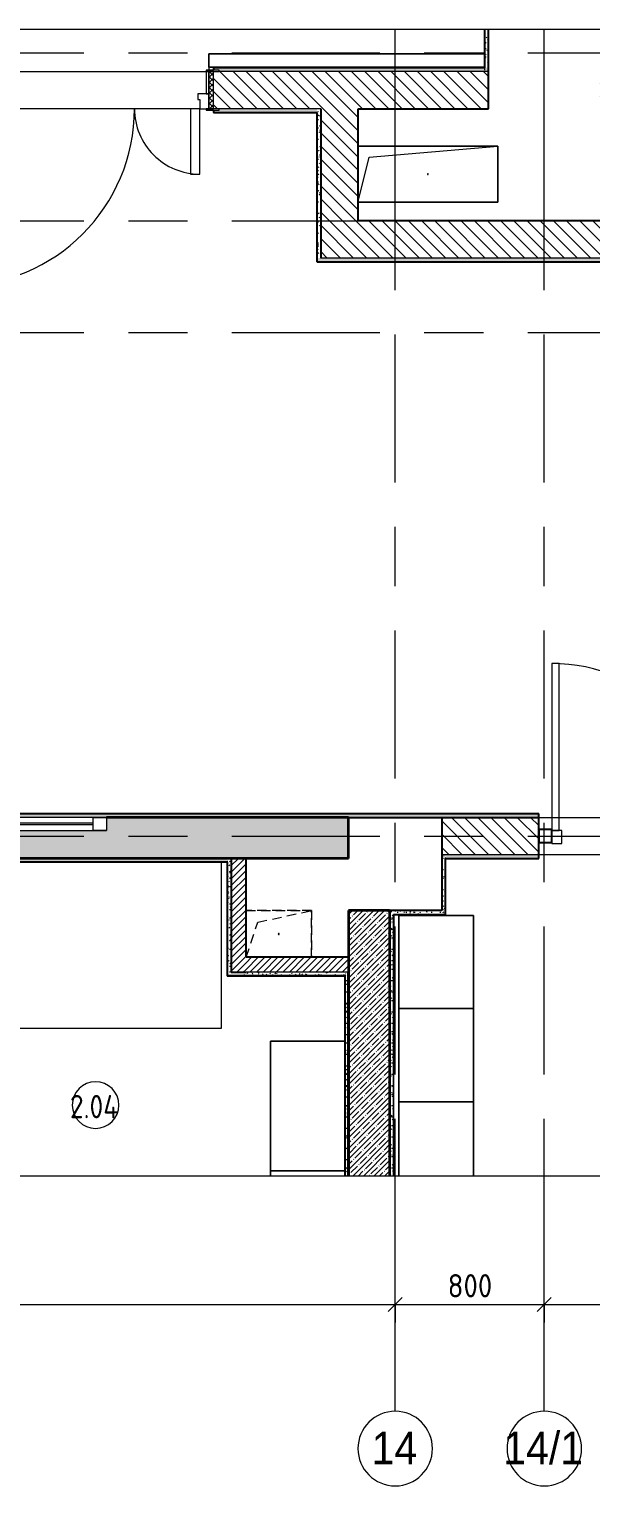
# Model space of a CAD drawing. Header units: millimetres. Extents: x 39815 to 261742, y -8553 to 29000.
# Drawn here: x 45695 to 48710, y 4315 to 12127 of the extents above; entities that cross this region are included whole.
import ezdxf

# ---------------------------------------------------------------- set-up
doc = ezdxf.new("R2010")
doc.units = ezdxf.units.MM
doc.linetypes.add('200_ШТРИХ__ш1_п0_6_', pattern=[80, 50, -30])
doc.linetypes.add('Осевая', pattern=[1587.5, 317.5, -238.125, 793.75, -238.125])
for name, color, linetype, lineweight in [('A-ANNO-DIMS', 7, 'Continuous', 9), ('A-ANNO-DIMS-50', 7, 'Continuous', 9), ('A-AREA-IDEN', 7, 'Continuous', 9), ('A-DETL-GENF', 7, 'Continuous', 9), ('A-DETL-MBND', 7, '200_ШТРИХ__ш1_п0_6_', 9), ('A-DOOR', 7, 'Continuous', 9), ('A-DOOR-1', 7, 'Continuous', 15), ('A-DOOR-FRAM', 7, 'Continuous', 15), ('A-DOOR-FRAM-1', 7, 'Continuous', 9), ('A-GENM', 7, 'Continuous', 9), ('A-GLAZ', 7, 'Continuous', 9), ('A-GLAZ-1', 7, 'Continuous', 15), ('A-GLAZ-CWMG', 7, 'Continuous', 9), ('A-GLAZ-CWMG-1', 7, 'Continuous', 25), ('A-WALL-2', 7, 'Continuous', 9), ('I-FURN', 7, 'Continuous', 9), ('I-WALL', 7, 'Continuous', 9), ('Оси', 7, 'Continuous', 9), ('Оси-1', 7, 'Continuous', 20), ('Оси-2', 7, 'Осевая', 9)]:
    doc.layers.add(name, color=color, linetype=linetype, lineweight=lineweight)
for name, color, linetype, lineweight, true_color in [('A-WALL-1', 7, 'Continuous', 25, 0x3c3c3c), ('A-WALL-3', 7, 'Continuous', 35, 0x3c3c3c), ('A-WALL-FNSH-1', 7, 'Continuous', 15, 0x3c3c3c)]:
    doc.layers.add(name, color=color, linetype=linetype, lineweight=lineweight, true_color=true_color)
doc.styles.add('Arial', font='arial.ttf', dxfattribs={"width": 0.9, "height": 175})
doc.styles.add('GOST Common_2', font='GOST_Common.ttf', dxfattribs={"width": 0.9, "height": 125})
doc.styles.add('ISOCPEUR', font='isocpeur.ttf', dxfattribs={"width": 0.9, "height": 125})
doc.dimstyles.new('ISO-2_5_0_9К_БОЛЬШОЙ', dxfattribs={"dimscale": 304.8, "dimtxt": 124.497647, "dimasz": 0.246063, "dimexe": 0.19685, "dimexo": 0.492126, "dimgap": 0, "dimtad": 1, "dimdec": 0, "dimrnd": 10, "dimzin": 0, "dimdsep": 46, "dimtxsty": 'ISOCPEUR', "dimblk1": 'OBLIQUE', "dimblk2": 'OBLIQUE', "dimsah": 1, "dimcen": 0.09, "dimdle": 0.19685, "dimazin": 0, "dimtfac": 1, "dimtdec": 4, "dimtix": 1, "dimtmove": 0, "dimatfit": 3, "dimfxl": 1, "dimtvp": 1, "dimtolj": 1, "dimtzin": 0, "dimarcsym": 2})
pattern_1 = [(135, (0, 0), (-35.35534, -35.35534), [])]
pattern_2 = [(45, (0, 0), (-28.51196, 28.51196), []), (45, (28.51, 0), (-28.51196, 28.51196), [50.403, -10.081, 1.676, -8.404])]
pattern_3 = [(45, (0, 0), (-17.67767, 17.67767), [])]
pattern_4 = [(0, (0, 0), (60.96, 15.24), [5.029, -40.691, 5.029, -40.691, -243.84]), (0, (0, 0), (60.96, 15.24), [-91.44, 5.029, -86.411, 5.029, -40.691, -106.68]), (0, (0, 0), (60.96, 15.24), [-228.6, 5.029, -25.451, 5.029, -71.171]), (120, (22.86, 7.62), (-43.678227, 45.1729086), [5.029, -40.691, 5.029, -40.691, -243.84]), (120, (22.86, 7.62), (-43.678227, 45.1729086), [-91.44, 5.029, -86.411, 5.029, -40.691, -106.68]), (120, (22.86, 7.62), (-43.678227, 45.1729086), [-228.6, 5.029, -25.451, 5.029, -71.171]), (240, (30.48, 38.1), (-17.281773, -60.4129086), [5.029, -40.691, 5.029, -40.691, -243.84]), (240, (30.48, 38.1), (-17.281773, -60.4129086), [-91.44, 5.029, -86.411, 5.029, -40.691, -106.68]), (240, (30.48, 38.1), (-17.281773, -60.4129086), [-228.6, 5.029, -25.451, 5.029, -71.171])]

# ---------------------------------------------------------------- blocks, each defined once
blk = doc.blocks.new('110_Дверь_СКБ_2Ст - Д-6_л__ ДОО_Дв_1450x2100h_Дверь из раздевальной в коридор-25835678-Фрагмент 2_8')
at = {"layer": 'A-DOOR'}
h = blk.add_hatch(dxfattribs=at)
h.set_pattern_fill('FP_4', color=256, style=0, pattern_type=2)
h.set_pattern_definition([(135, (1576.41, 164.685), (-14.14214, -14.14214), []), (225, (1576.41, 164.685), (14.14214, -14.14214), [])])
h.paths.add_polyline_path([(737.5, 100), (712.5, 100), (712.5, -100), (737.5, -100)])
at = {"layer": 'A-DOOR-FRAM-1'}
h = blk.add_hatch(dxfattribs=at)
h.set_pattern_fill('FP_5', color=256, style=0, pattern_type=2)
h.set_pattern_definition([(45, (-546.384, 164.685), (-14.1421, 14.1421), []), (135, (-546.384, 164.685), (-14.1421, -14.1421), [])])
h.paths.add_polyline_path([(-712.5, 100), (-712.5, -100), (-687.5, -100), (-687.5, 100)])
at = {"layer": 'A-DOOR'}
for centre, radius, start, end in [((662.5, 100), 950, 90, 180), ((-637.5, 100), 350, 360, 90)]:
    blk.add_arc(centre, radius, start, end, dxfattribs=at)
at = {"layer": 'A-DOOR-1'}
for p, q in [((662.5, 1050), (612.5, 1050)), ((612.5, 1050), (612.5, 100)), ((662.5, 100), (662.5, 1050)), ((-637.5, 450), (-637.5, 100)), ((-587.5, 450), (-637.5, 450)), ((-587.5, 100), (-587.5, 450)), ((-637.5, 100), (-587.5, 100)), ((612.5, 100), (662.5, 100))]:
    blk.add_line(p, q, dxfattribs=at)
at = {"layer": 'A-DOOR-FRAM'}
for p, q in [((-672.5, 108), (-742.5, 108)), ((-742.5, 108), (-742.5, 100)), ((-742.5, 100), (-672.5, 100)), ((-687.5, 100), (-712.5, 100)), ((-712.5, 100), (-712.5, -100)), ((-637.5, 100), (-687.5, 100)), ((-687.5, 100), (-687.5, 20)), ((-687.5, -100), (-687.5, 100)), ((-672.5, 100), (-672.5, 108)), ((-637.5, 50), (-637.5, 100)), ((662.5, 100), (662.5, 50)), ((712.5, 100), (662.5, 100)), ((767.5, 108), (697.5, 108)), ((697.5, 108), (697.5, 100)), ((697.5, 100), (767.5, 100)), ((712.5, 20), (712.5, 100)), ((737.5, 100), (712.5, 100)), ((712.5, 100), (712.5, -100)), ((737.5, -100), (737.5, 100)), ((767.5, 100), (767.5, 108)), ((-687.5, 20), (-627.5, 20)), ((-672.5, 20), (-687.5, 20)), ((-687.5, 20), (-687.5, -100)), ((-672.5, -100), (-672.5, 20)), ((-627.5, 50), (-637.5, 50)), ((-627.5, 20), (-627.5, 50)), ((662.5, 50), (652.5, 50)), ((652.5, 50), (652.5, 20)), ((652.5, 20), (712.5, 20)), ((712.5, 20), (697.5, 20)), ((697.5, 20), (697.5, -100)), ((712.5, -100), (712.5, 20)), ((-672.5, -100), (-742.5, -100)), ((-742.5, -100), (-742.5, -108)), ((-742.5, -108), (-672.5, -108)), ((-712.5, -100), (-687.5, -100)), ((-687.5, -100), (-672.5, -100)), ((-672.5, -108), (-672.5, -100)), ((697.5, -100), (712.5, -100)), ((767.5, -100), (697.5, -100)), ((697.5, -100), (697.5, -108)), ((697.5, -108), (767.5, -108)), ((712.5, -100), (737.5, -100)), ((767.5, -108), (767.5, -100))]:
    blk.add_line(p, q, dxfattribs=at)
blk = doc.blocks.new('GM_Отверстие прямоугольное _в плите_ - Отверстие-21981840-Фрагмент 2_8')
at = {"layer": 'A-GENM'}
for p, q in [((-374.3, 150), (375, 150)), ((375, 150), (-374.3, 150)), ((-374.3, -147.1), (-315, 90)), ((-315, 90), (375, 150)), ((375, 150), (375, -150)), ((375, -150), (375, 150)), ((375, -150), (-374.3, -150)), ((-374.3, -150), (375, -150))]:
    blk.add_line(p, q, dxfattribs=at)
for start, end in [(360, 180), (180, 360)]:
    blk.add_arc((0, 0), 2.5, start, end, dxfattribs=at)
blk = doc.blocks.new('GM_Отверстие прямоугольное _в плите_ - Отверстие-21981336-Фрагмент 2_8')
at = {"layer": 'A-DETL-MBND'}
for p, q in [((-175, 125), (175, 125)), ((175, 125), (-175, 125)), ((-112.5, 62.5), (175, 125)), ((175, 125), (175, -125)), ((175, -125), (175, 125)), ((-175, -125), (-112.5, 62.5))]:
    blk.add_line(p, q, dxfattribs=at)
for start, end in [(360, 180), (180, 360)]:
    blk.add_arc((0, 0), 2.5, start, end, dxfattribs=at)
blk = doc.blocks.new('120_Окно_СКБ_1Ст - 120_Окно_СКБ_1Ст 400х1200 EI30-24228621-Фрагмент 2_8')
at = {"layer": 'A-GLAZ'}
for p, q in [((600, 110), (-600, 110)), ((530, 80), (-530, 80)), ((-600, 40), (600, 40)), ((530, 70), (-530, 70))]:
    blk.add_line(p, q, dxfattribs=at)
at = {"layer": 'A-GLAZ-1'}
for p, q in [((-600, 40), (-600, 110)), ((-600, 110), (-530, 110)), ((-530, 110), (-530, 40)), ((530, 40), (530, 110)), ((530, 110), (600, 110)), ((600, 110), (600, 40)), ((-530, 40), (-600, 40)), ((600, 40), (530, 40))]:
    blk.add_line(p, q, dxfattribs=at)
blk = doc.blocks.new('Стол базовый прямоугольный - 1_290-25520344-Фрагмент 2_8')
at = {"layer": 'I-FURN'}
for p, q in [((-617.5, 435.5), (-617.5, -455)), ((617.5, -455), (617.5, 435.5)), ((-617.5, -455), (617.5, -455))]:
    blk.add_line(p, q, dxfattribs=at)
blk = doc.blocks.new('шкаф 1_112 - шкаф 1_112-31117176-Фрагмент 2_8')
at = {"layer": 'I-FURN'}
for p, q in [((-400, 6070), (-400, 5345.6)), ((0, 6070), (-400, 6070)), ((0, 6070), (-400, 6070)), ((-400, 6070), (-400, 5375)), ((-400, 5375), (-400, 6070)), ((-400, 6070), (0, 6070)), ((0, 5345.6), (0, 6070)), ((0, 5375), (0, 6070)), ((0, 6070), (0, 5375)), ((-400, 5375), (0, 5375)), ((0, 5375), (-400, 5375)), ((-400, 5375), (-400, 5345.6)), ((-400, 5345.6), (-400, 5375)), ((-400, 5375), (0, 5375)), ((-400, 5375), (0, 5375)), ((0, 5375), (-400, 5375)), ((0, 5345.6), (0, 5375)), ((0, 5375), (0, 5345.6))]:
    blk.add_line(p, q, dxfattribs=at)
blk = doc.blocks.new('1_113 тумба - 1_113 тумба-31126920-Фрагмент 2_8')
at = {"layer": 'I-FURN'}
for p, q in [((-400, 1500), (0, 1500)), ((-400, 101.2), (-400, 1500)), ((0, 1500), (-400, 1500)), ((-400, 1500), (-400, 1000)), ((-400, 1000), (-400, 1500)), ((-400, 1500), (0, 1500)), ((0, 1500), (0, 101.2)), ((0, 1000), (0, 1500)), ((0, 1500), (0, 1000)), ((0, 1000), (-400, 1000)), ((-400, 1000), (-400, 500)), ((-400, 500), (-400, 1000)), ((-400, 1000), (0, 1000)), ((-400, 1000), (0, 1000)), ((0, 1000), (-400, 1000)), ((0, 500), (0, 1000)), ((0, 1000), (0, 500)), ((-400, 500), (0, 500)), ((0, 500), (-400, 500)), ((0, 500), (-400, 500)), ((-400, 500), (-400, 101.2)), ((-400, 101.2), (-400, 500)), ((-400, 500), (0, 500)), ((0, 101.2), (0, 500)), ((0, 500), (0, 101.2))]:
    blk.add_line(p, q, dxfattribs=at)
blk = doc.blocks.new('Мат в спортивном зале - Т16-31179321-Фрагмент 2_8')
at = {"layer": 'I-FURN'}
for p, q in [((-598.7, 925.9), (-598.7, 906.7)), ((881.3, 909.3), (-598.7, 909.3)), ((-598.7, 909.3), (-598.7, 839.3)), ((-598, 909.3), (881.3, 909.3)), ((881.3, 906.7), (881.3, 925.9)), ((881.3, 839.3), (881.3, 909.3)), ((881.3, 909.3), (881.3, 839.3)), ((-598.7, 839.3), (881.3, 839.3)), ((881.3, 839.3), (-598, 839.3))]:
    blk.add_line(p, q, dxfattribs=at)
blk = doc.blocks.new('Дверь_Витражная_остекление_ - ДВН_ДАО_Главный вход_1200 в свету-31742133-Фрагмент 2_8')
at = {"layer": 'A-DETL-GENF'}
for p, q in [((-607.5, 925), (-647.5, 925)), ((-647.5, 925), (-647.5, 35)), ((-607.5, 30), (-607.5, 925)), ((647.5, 430), (607.5, 430)), ((607.5, 430), (607.5, 30)), ((647.5, 35), (647.5, 430)), ((-647.5, 30), (-607.5, 30)), ((-592.5, 30), (-647.5, 30)), ((-592.5, -40), (-592.5, 30)), ((592.5, -40), (592.5, 30)), ((592.5, 30), (647.5, 30)), ((607.5, 30), (647.5, 30)), ((-647.5, -35), (-647.5, -40)), ((-647.5, -40), (-592.5, -40)), ((647.5, -40), (592.5, -40)), ((647.5, -35), (647.5, -40))]:
    blk.add_line(p, q, dxfattribs=at)
at = {"layer": 'A-DOOR'}
for p, q in [((-647.5, 925), (-647.5, 35)), ((647.5, 430), (647.5, 35))]:
    blk.add_line(p, q, dxfattribs=at)
for centre, radius, start, end in [((-647.5, 30), 895, 360, 90), ((647.5, 30), 400, 90, 180)]:
    blk.add_arc(centre, radius, start, end, dxfattribs=at)
blk = doc.blocks.new('Прямоугольный импост - 50 x 70 мм-31701779-Фрагмент 2_8')
at = {"layer": 'A-GLAZ-CWMG-1'}
for p, q in [((0, 35), (-70, 35)), ((-70, 35), (-70, -35)), ((0, -35), (0, 35)), ((-70, -35), (0, -35))]:
    blk.add_line(p, q, dxfattribs=at)
blk = doc.blocks.new('DET_L_Линия разрыва - М100-30991476-Фрагмент 2_8')
at = {"layer": 'A-DETL-GENF'}
blk.add_line((11347.8, 0), (22095.5, 0), dxfattribs=at)
blk = doc.blocks.new('DET_L_Линия разрыва - М100-30985670-Фрагмент 2_8')
at = {"layer": 'A-DETL-GENF'}
blk.add_line((22280, 0), (11440, 0), dxfattribs=at)
blk = doc.blocks.new('Ось сетки - D8-29747960-Фрагмент 2_8')
at = {"layer": 'Оси-1'}
for start, end in [(360, 180), (180, 360)]:
    blk.add_arc((0, 0), 4, start, end, dxfattribs=at)
blk = doc.blocks.new('DIMBLOCK2-Фрагмент 2_8')
at = {"layer": 'A-ANNO-DIMS-50'}
for p, q in [((43160, 5190.5), (43160, 5347.5)), ((47660, 5190.5), (47660, 5347.5)), ((43160, 5287.5), (47660, 5287.5)), ((43160, 5287.5), (43160, 5190.5)), ((47660, 5287.5), (47660, 5190.5))]:
    blk.add_line(p, q, dxfattribs=at)
at = {"layer": 'A-ANNO-DIMS-50', "lineweight": 20}
for p, q in [((43160, 5287.5), (43197.5, 5325)), ((47660, 5287.5), (47697.5, 5325)), ((43160, 5287.5), (43122.5, 5250)), ((47660, 5287.5), (47622.5, 5250))]:
    blk.add_line(p, q, dxfattribs=at)
at = {"layer": 'A-ANNO-DIMS-50', "color": 0, "insert": (45246, 5450.8), "char_height": 125, "width": 393.604, "attachment_point": 1, "line_spacing_factor": 1.149209, "style": 'ISOCPEUR'}
blk.add_mtext('4500', dxfattribs=at)
blk = doc.blocks.new('_Oblique')
at = {"color": 0, "linetype": 'ByBlock', "lineweight": -2}
blk.add_line((-0.5, -0.5), (0.5, 0.5), dxfattribs=at)
blk = doc.blocks.new('DIMBLOCK3-Фрагмент 2_8')
at = {"layer": 'A-ANNO-DIMS-50'}
for p, q in [((47660, 5190.5), (47660, 5347.5)), ((48460, 5190.5), (48460, 5347.5)), ((47660, 5287.5), (48460, 5287.5)), ((47660, 5287.5), (47660, 5190.5)), ((48460, 5287.5), (48460, 5190.5))]:
    blk.add_line(p, q, dxfattribs=at)
at = {"layer": 'A-ANNO-DIMS-50', "lineweight": 20}
for p, q in [((47660, 5287.5), (47697.5, 5325)), ((48460, 5287.5), (48497.5, 5325)), ((47660, 5287.5), (47622.5, 5250)), ((48460, 5287.5), (48422.5, 5250))]:
    blk.add_line(p, q, dxfattribs=at)
at = {"layer": 'A-ANNO-DIMS-50', "color": 0, "insert": (47941.5, 5450.8), "char_height": 125, "width": 284.429, "attachment_point": 1, "line_spacing_factor": 1.149209, "style": 'ISOCPEUR'}
blk.add_mtext('800', dxfattribs=at)
blk = doc.blocks.new('DIMBLOCK4-Фрагмент 2_8')
at = {"layer": 'A-ANNO-DIMS-50'}
for p, q in [((48460, 5190.5), (48460, 5347.5)), ((52160, 5190.5), (52160, 5347.5)), ((48460, 5287.5), (52160, 5287.5)), ((48460, 5287.5), (48460, 5190.5)), ((52160, 5287.5), (52160, 5190.5))]:
    blk.add_line(p, q, dxfattribs=at)
at = {"layer": 'A-ANNO-DIMS-50', "lineweight": 20}
for p, q in [((48460, 5287.5), (48497.5, 5325)), ((52160, 5287.5), (52197.5, 5325)), ((48460, 5287.5), (48422.5, 5250)), ((52160, 5287.5), (52122.5, 5250))]:
    blk.add_line(p, q, dxfattribs=at)
at = {"layer": 'A-ANNO-DIMS-50', "color": 0, "insert": (50152, 5450.8), "char_height": 125, "width": 379.239, "attachment_point": 1, "line_spacing_factor": 1.149209, "style": 'ISOCPEUR'}
blk.add_mtext('3700', dxfattribs=at)
blk = doc.blocks.new('Марка_Помещения - Номер-25198446-Фрагмент 2_8')
at = {"layer": 'A-AREA-IDEN'}
for start, end in [(360, 180), (180, 360)]:
    blk.add_arc((0, 0), 2.5, start, end, dxfattribs=at)

msp = doc.modelspace()

# ---------------------------------------------------------------- hatches: boundary and pattern name
at = {"layer": 'I-WALL'}
h = msp.add_hatch(dxfattribs=at)
h.set_pattern_fill('FP_9', color=256, style=0, pattern_type=2)
h.set_pattern_definition(pattern_4)
h.paths.add_polyline_path([(48160, 11920), (48160, 12127.4), (48140, 12127.4), (48140, 11920), (48140.7, 11920)])
h = msp.add_hatch(dxfattribs=at)
h.set_pattern_fill('FP_2', color=256, style=0, pattern_type=2)
h.set_pattern_definition(pattern_1)
h.paths.add_polyline_path([(51710, 11700), (51710, 11900), (48760, 11900), (48760, 11700), (50398.1, 11700)])
h.paths.add_polyline_path([(48160, 11700), (48160, 11900), (46685.7, 11900), (46685.7, 11700), (47460.7, 11700)])
h.paths.add_polyline_path([(44760.7, 11700), (45235.7, 11700), (45235.7, 11900), (42760, 11900), (42760, 11700), (44560.7, 11700)])
h = msp.add_hatch(dxfattribs=at)
h.set_pattern_fill('FP_9', color=256, style=0, pattern_type=2)
h.set_pattern_definition(pattern_4)
h.paths.add_polyline_path([(48160, 11900), (48160, 11920), (46685.7, 11920), (46685.7, 11908), (46715.7, 11908), (46715.7, 11900), (47430.4, 11900)])
h.paths.add_polyline_path([(45205.7, 11900), (45205.7, 11908), (45235.7, 11908), (45235.7, 11920), (42780, 11920), (42780, 11900), (44462.8, 11900)])
h = msp.add_hatch(dxfattribs=at)
h.set_pattern_fill('FP_9', color=256, style=0, pattern_type=2)
h.set_pattern_definition(pattern_4)
h.paths.add_polyline_path([(47239.7, 11680), (47240.7, 11680), (47240.7, 11700), (46715.7, 11700), (46715.7, 11692), (46685.7, 11692), (46685.7, 11680), (46715.7, 11680)])
h.paths.add_polyline_path([(45235.7, 11680), (45235.7, 11692), (45205.7, 11692), (45205.7, 11700), (44760.7, 11700), (44760.7, 11680), (45205.7, 11680)])
h = msp.add_hatch(dxfattribs=at)
h.set_pattern_fill('FP_9', color=256, style=0, pattern_type=2)
h.set_pattern_definition(pattern_4)
h.paths.add_polyline_path([(47240.7, 10900), (47260.7, 10900), (47260.7, 11700), (47240.7, 11700), (47240.7, 11046)])
h = msp.add_hatch(dxfattribs=at)
h.set_pattern_fill('FP_2', color=256, style=0, pattern_type=2)
h.set_pattern_definition(pattern_1)
h.paths.add_polyline_path([(47260.7, 11100), (47460.7, 11100), (47460.7, 11700), (47260.7, 11700)])
h = msp.add_hatch(dxfattribs=at)
h.set_pattern_fill('FP_2', color=256, style=0, pattern_type=2)
h.set_pattern_definition(pattern_1)
h.paths.add_polyline_path([(61160, 10900), (61160, 11100), (59340, 11100), (59340, 10900)])
h.paths.add_polyline_path([(58440, 10900), (58440, 11100), (58230, 11100), (58230, 10900)])
h.paths.add_polyline_path([(57310, 10900), (57530, 10900), (57530, 11100), (57310, 11100), (57310, 10980)])
h.paths.add_polyline_path([(56400, 10900), (56610, 10900), (56610, 11100), (56400, 11100), (56400, 10980)])
h.paths.add_polyline_path([(55500, 10900), (55500, 11100), (51910, 11100), (51910, 10900), (53365.7, 10900)])
h.paths.add_polyline_path([(51710, 10900), (51710, 11100), (47260.7, 11100), (47260.7, 10900), (50398.1, 10900)])
h = msp.add_hatch(dxfattribs=at)
h.set_pattern_fill('FP_9', color=256, style=0, pattern_type=2)
h.set_pattern_definition(pattern_4)
h.paths.add_polyline_path([(61360, 10880), (61360, 10900), (59140, 10900), (59140, 10880), (59301, 10880)])
h.paths.add_polyline_path([(58440, 10880), (58440, 10900), (58230, 10900), (58230, 10880)])
h.paths.add_polyline_path([(57310, 10880), (57530, 10880), (57530, 10900), (57310, 10900)])
h.paths.add_polyline_path([(56400, 10880), (56610, 10880), (56610, 10900), (56400, 10900)])
h.paths.add_polyline_path([(55700, 10880), (55700, 10900), (47240.7, 10900), (47240.7, 10880), (53365.7, 10880)])
h = msp.add_hatch(dxfattribs=at)
h.set_pattern_fill('FP_9', color=256, style=0, pattern_type=2)
h.set_pattern_definition(pattern_4)
h.paths.add_polyline_path([(64334, 7900), (64334, 7920), (59931, 7920), (59931, 7900), (64110, 7900)])
h.paths.add_polyline_path([(57431, 7900), (57431, 7920), (50930, 7920), (50930, 7900), (56333.3, 7900)])
h.paths.add_polyline_path([(48430, 7900), (48430, 7920), (42238.5, 7920), (42238.5, 7900), (47430.4, 7900)])
h = msp.add_hatch(dxfattribs=at)
h.set_pattern_fill('FP_3', color=256, style=0, pattern_type=2)
h.set_pattern_definition(pattern_2)
h.paths.add_polyline_path([(47410, 7680), (47410, 7900), (46110, 7900), (46110, 7830), (44910, 7830), (44910, 7900), (43410, 7900), (43410, 7680), (46860, 7680)])
h = msp.add_hatch(dxfattribs=at)
h.set_pattern_fill('FP_2', color=256, style=0, pattern_type=2)
h.set_pattern_definition(pattern_1)
h.paths.add_polyline_path([(51890, 7700), (51900, 7700), (51900, 7900), (50930, 7900), (50930, 7700)])
h.paths.add_polyline_path([(48430, 7700), (48430, 7900), (47910, 7900), (47910, 7700), (47930, 7700)])
h = msp.add_hatch(dxfattribs=at)
h.set_pattern_fill('FP_9', color=256, style=0, pattern_type=2)
h.set_pattern_definition(pattern_4)
h.paths.add_polyline_path([(46759, 7660), (46760, 7660), (46760, 7680), (44190, 7680), (44190, 7660), (45946.6, 7660)])
h = msp.add_hatch(dxfattribs=at)
h.set_pattern_fill('FP_9', color=256, style=0, pattern_type=2)
h.set_pattern_definition(pattern_4)
h.paths.add_polyline_path([(46760, 7070), (46780, 7070), (46780, 7680), (46760, 7680), (46760, 7133.2)])
h = msp.add_hatch(dxfattribs=at)
h.set_pattern_fill('FP_1', color=256, style=0, pattern_type=2)
h.set_pattern_definition(pattern_3)
h.paths.add_polyline_path([(46860, 7070), (46860, 7680), (46780, 7680), (46780, 7070)])
h = msp.add_hatch(dxfattribs=at)
h.set_pattern_fill('FP_9', color=256, style=0, pattern_type=2)
h.set_pattern_definition(pattern_4)
h.paths.add_polyline_path([(47930, 7380), (47930, 7700), (47910, 7700), (47910, 7380)])
h = msp.add_hatch(dxfattribs=at)
h.set_pattern_fill('FP_9', color=256, style=0, pattern_type=2)
h.set_pattern_definition(pattern_4)
h.paths.add_polyline_path([(51890, 7680), (51890, 7700), (50930, 7700), (50930, 7680)])
h.paths.add_polyline_path([(48430, 7680), (48430, 7700), (47930, 7700), (47930, 7680)])
h = msp.add_hatch(dxfattribs=at)
h.set_pattern_fill('FP_3', color=256, style=0, pattern_type=2)
h.set_pattern_definition(pattern_2)
h.paths.add_polyline_path([(47430.4, 5975.6), (47630, 5975.6), (47630, 7400), (47410, 7400), (47410, 5975.6)])
h = msp.add_hatch(dxfattribs=at)
h.set_pattern_fill('FP_9', color=256, style=0, pattern_type=2)
h.set_pattern_definition(pattern_4)
h.paths.add_polyline_path([(47910, 7380), (47910, 7400), (47630, 7400), (47630, 7380), (47650, 7380)])
h = msp.add_hatch(dxfattribs=at)
h.set_pattern_fill('FP_9', color=256, style=0, pattern_type=2)
h.set_pattern_definition(pattern_4)
h.paths.add_polyline_path([(47646.1, 5975.6), (47650, 5975.6), (47650, 7380), (47630, 7380), (47630, 5975.6)])
h = msp.add_hatch(dxfattribs=at)
h.set_pattern_fill('FP_1', color=256, style=0, pattern_type=2)
h.set_pattern_definition(pattern_3)
h.paths.add_polyline_path([(46860, 7070), (47410, 7070), (47410, 7150), (46860, 7150), (46860, 7133.2)])
h = msp.add_hatch(dxfattribs=at)
h.set_pattern_fill('FP_9', color=256, style=0, pattern_type=2)
h.set_pattern_definition(pattern_4)
h.paths.add_polyline_path([(47389, 7050), (47390, 7050), (47390, 7070), (46760, 7070), (46760, 7050)])
h = msp.add_hatch(dxfattribs=at)
h.set_pattern_fill('FP_9', color=256, style=0, pattern_type=2)
h.set_pattern_definition(pattern_4)
h.paths.add_polyline_path([(47390, 5975.6), (47410, 5975.6), (47410, 7070), (47390, 7070), (47390, 6005)])

# ---------------------------------------------------------------- linework, layer by layer
at = {"layer": 'A-WALL-1'}
for p, q in [((48140, 12127.4), (48140, 11920)), ((48160, 11700), (48160, 12127.4)), ((48140, 11920), (46685.7, 11920)), ((46685.7, 11920), (46685.7, 11908)), ((46685.7, 11692), (46685.7, 11680)), ((46685.7, 11680), (47240.7, 11680)), ((47240.7, 10880), (47240.7, 11680)), ((47260.7, 11700), (47260.7, 10900)), ((47460.7, 11700), (48160, 11700)), ((47460.7, 11100), (47460.7, 11700)), ((51710, 11100), (47460.7, 11100)), ((47240.7, 10880), (55700, 10880)), ((48430, 7920), (42238.5, 7920)), ((47410, 7900), (48430, 7900)), ((47910, 7900), (47910, 7400)), ((48430, 7680), (48430, 7920)), ((46760, 7660), (44210, 7660)), ((46760, 7050), (46760, 7660)), ((46780, 7680), (46780, 7070)), ((46860, 7150), (46860, 7680)), ((47930, 7380), (47930, 7680)), ((47930, 7680), (48430, 7680)), ((47910, 7400), (47630, 7400)), ((47650, 7380), (47930, 7380)), ((47650, 7380), (47650, 7247.5)), ((47410, 7150), (46860, 7150)), ((47390, 7050), (46760, 7050)), ((46780, 7070), (46860, 7070)), ((47390, 7050), (47390, 5975.6))]:
    msp.add_line(p, q, dxfattribs=at)
at = {"layer": 'A-WALL-2'}
for p, q in [((48160, 11900), (46715.7, 11900)), ((47260.7, 11700), (46715.7, 11700)), ((47239.7, 10880), (47240.7, 10880)), ((51710, 10900), (47260.7, 10900)), ((46759, 7659), (46759, 7660)), ((48430, 7700), (47910, 7700)), ((47931, 7679), (47930, 7679)), ((47410, 7070), (46860, 7070))]:
    msp.add_line(p, q, dxfattribs=at)
at = {"layer": 'A-WALL-3'}
for p, q in [((47410, 7900), (46110, 7900)), ((47410, 7680), (47410, 7900)), ((47410, 7680), (43410, 7680)), ((47630, 7400), (47410, 7400)), ((47410, 7400), (47410, 5975.6)), ((47630, 7400), (47630, 5975.6)), ((47410, 5975.6), (47410, 7070))]:
    msp.add_line(p, q, dxfattribs=at)
at = {"layer": 'A-WALL-FNSH-1'}
for p, q in [((48139, 12127.4), (48139, 11921)), ((48139, 11921), (46685.7, 11921)), ((46685.7, 11921), (46685.7, 11920)), ((46685.7, 11680), (46685.7, 11679)), ((46685.7, 11679), (47239.7, 11679)), ((47239.7, 10879), (47239.7, 11680)), ((47239.7, 10879), (55700, 10879)), ((47240.7, 10880), (47240.7, 10880)), ((48430, 7921), (42238.5, 7921)), ((48430, 7920), (48430, 7921)), ((46759, 7659), (44210, 7659)), ((46759, 7659), (46759, 7049)), ((47931, 7679), (48430, 7679)), ((47931, 7379), (47931, 7679)), ((48430, 7679), (48430, 7680)), ((47651, 7379), (47931, 7379)), ((47651, 5975.6), (47651, 7379)), ((47650, 7247.5), (47650, 5975.6)), ((46759, 7049), (47389, 7049)), ((47389, 7049), (47389, 5975.6))]:
    msp.add_line(p, q, dxfattribs=at)
at = {"layer": 'I-WALL'}
for p, q in [((45275.7, 11900), (46645.7, 11900)), ((46560.7, 11700), (45360.7, 11700)), ((48430, 7900), (50930, 7900)), ((50930, 7700), (48430, 7700))]:
    msp.add_line(p, q, dxfattribs=at)
at = {"layer": 'Оси'}
for p, q in [((47660, 10877.4), (47660, 12127.4)), ((48460, 10877.4), (48460, 12127.4)), ((47660, 4715.2), (47660, 5965.2)), ((48460, 4715.2), (48460, 5965.2))]:
    msp.add_line(p, q, dxfattribs=at)
at = {"layer": 'Оси-2'}
for p, q in [((41465.4, 12000), (63084, 12000)), ((41465.4, 11100), (63084, 11100)), ((47660, 5965.2), (47660, 10877.4)), ((48460, 5965.2), (48460, 10877.4)), ((41465.4, 10500), (63084, 10500)), ((41465.4, 7800), (63084, 7800))]:
    msp.add_line(p, q, dxfattribs=at)

# ---------------------------------------------------------------- block references
at = {"layer": 'A-AREA-IDEN', "xscale": 49.99999999999998, "yscale": 49.99999999999998, "zscale": 49.99999999999998}
msp.add_blockref('Марка_Помещения - Номер-25198446-Фрагмент 2_8', (46052.2, 6357.4), dxfattribs=at)
at = {"layer": 'A-DETL-GENF', "rotation": 180}
for name, p in [('DET_L_Линия разрыва - М100-30985670-Фрагмент 2_8', (64334, 12127.4)), ('DET_L_Линия разрыва - М100-30991476-Фрагмент 2_8', (64334, 5975.6))]:
    msp.add_blockref(name, p, dxfattribs=at)
at = {"layer": 'A-DETL-MBND'}
msp.add_blockref('GM_Отверстие прямоугольное _в плите_ - Отверстие-21981336-Фрагмент 2_8', (47035, 7275), dxfattribs=at)
at = {"layer": 'A-DOOR', "rotation": 180}
msp.add_blockref('110_Дверь_СКБ_2Ст - Д-6_л__ ДОО_Дв_1450x2100h_Дверь из раздевальной в коридор-25835678-Фрагмент 2_8', (45973.2, 11800), dxfattribs=at)
at = {"layer": 'A-DOOR'}
msp.add_blockref('Дверь_Витражная_остекление_ - ДВН_ДАО_Главный вход_1200 в свету-31742133-Фрагмент 2_8', (49147.5, 7800), dxfattribs=at)
at = {"layer": 'A-GENM'}
msp.add_blockref('GM_Отверстие прямоугольное _в плите_ - Отверстие-21981840-Фрагмент 2_8', (47835, 11350), dxfattribs=at)
at = {"layer": 'A-GLAZ'}
msp.add_blockref('120_Окно_СКБ_1Ст - 120_Окно_СКБ_1Ст 400х1200 EI30-24228621-Фрагмент 2_8', (45510, 7790), dxfattribs=at)
at = {"layer": 'A-GLAZ-CWMG', "rotation": 180}
msp.add_blockref('Прямоугольный импост - 50 x 70 мм-31701779-Фрагмент 2_8', (48430, 7800), dxfattribs=at)
at = {"layer": 'I-FURN', "rotation": 180}
msp.add_blockref('Мат в спортивном зале - Т16-31179321-Фрагмент 2_8', (47542, 12833.4), dxfattribs=at)
at = {"layer": 'I-FURN'}
for name, p in [('Стол базовый прямоугольный - 1_290-25520344-Фрагмент 2_8', (46110, 7224.5)), ('1_113 тумба - 1_113 тумба-31126920-Фрагмент 2_8', (48080, 5874.5)), ('шкаф 1_112 - шкаф 1_112-31117176-Фрагмент 2_8', (47390, 630))]:
    msp.add_blockref(name, p, dxfattribs=at)
at = {"layer": 'Оси-1', "xscale": 49.99999999999998, "yscale": 49.99999999999998, "zscale": 49.99999999999998}
for p in [(47660, 4515.2), (48460, 4515.2)]:
    msp.add_blockref('Ось сетки - D8-29747960-Фрагмент 2_8', p, dxfattribs=at)

# ---------------------------------------------------------------- texts
at = {"layer": 'A-AREA-IDEN', "insert": (45914.8, 6411.6), "char_height": 125, "width": 342.721, "attachment_point": 1, "style": 'GOST Common_2'}
msp.add_mtext('2.04', dxfattribs=at)
at = {"layer": 'Оси', "char_height": 175, "attachment_point": 1, "style": 'Arial'}
for s, insert, width in [('14/1', (48239.9, 4605.5), 530.316), ('14', (47533.7, 4605.5), 303.038)]:
    msp.add_mtext(s, dxfattribs=dict(at, insert=insert, width=width))

# ---------------------------------------------------------------- dimensions: what is measured, and where the dimension line sits
at = {"layer": 'A-ANNO-DIMS'}
for base, p1, p2, override, picture, middle in [((47660, 5287.5), (43160, 5340.5), (47660, 5340.5), {"dimpost": '<>', "dimfxl": 4500}, 'DIMBLOCK2-Фрагмент 2_8', (45410, 5350)), ((48460, 5287.5), (47660, 5340.5), (48460, 5340.5), {"dimpost": '<>', "dimfxl": 800}, 'DIMBLOCK3-Фрагмент 2_8', (48060, 5350)), ((52160, 5287.5), (48460, 5340.5), (52160, 5340.5), {"dimpost": '<>', "dimfxl": 3700}, 'DIMBLOCK4-Фрагмент 2_8', (50310, 5350))]:
    dim = msp.add_linear_dim(base=base, p1=p1, p2=p2, dimstyle='ISO-2_5_0_9К_БОЛЬШОЙ', override=override, dxfattribs=at)
    dim.commit()
    dim.dimension.update_dxf_attribs({"geometry": picture, "text_midpoint": middle})

doc.saveas('drawing.dxf')
